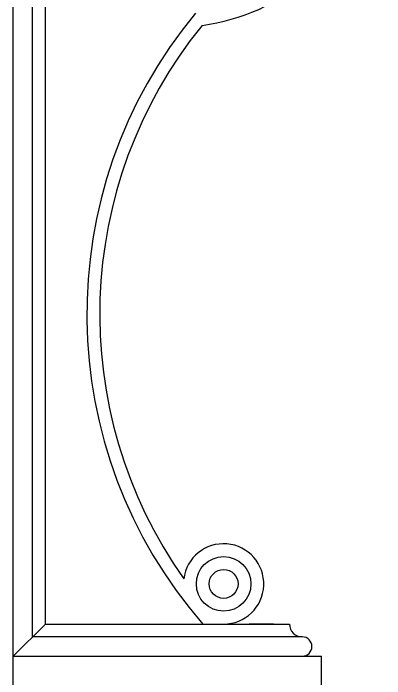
# Model space of a CAD drawing. Header units: millimetres. Extents: x 1155 to 2227, y 540 to 1342.
# Drawn here: x 1344.77 to 1359.23, y 1084.18 to 1110.08 of the extents above; entities that cross this region are included whole.
import ezdxf

# ---------------------------------------------------------------- set-up
doc = ezdxf.new("R2010")
doc.units = ezdxf.units.MM

msp = doc.modelspace()

# ---------------------------------------------------------------- linework, layer by layer
at = {"color": 0}
for p, q in [((1344.7705, 1077.80549), (1344.7705, 1143.30549)), ((1345.5205, 1085.80549), (1345.5205, 1124.04684)), ((1346.0205, 1086.30549), (1346.0205, 1123.54684)), ((1346.0205, 1086.30549), (1344.7705, 1085.05549)), ((1346.0205, 1086.30549), (1355.5205, 1086.30549)), ((1354.8955, 1086.30549), (1353.958, 1086.30549)), ((1356.0205, 1085.80549), (1345.5205, 1085.80549)), ((1344.7705, 1085.05549), (1356.7705, 1085.05549)), ((1344.7705, 1085.05549), (1356.7705, 1085.05549)), ((1356.7705, 1080.05549), (1356.7705, 1085.05549))]:
    msp.add_line(p, q, dxfattribs=at)
for radius in [1.0625, 0.5625]:
    msp.add_circle((1352.958, 1087.86799), radius, dxfattribs=at)
for centre, radius, start, end in [((1351.00151, 1117.75845), 8.2264, 277.808989, 44.719347), ((1365.98734, 1098.36502), 18.3532, 140.335053, 221.077589), ((1365.98734, 1098.36502), 17.8532, 140.967203, 215.249065), ((1352.958, 1087.86799), 1.5625, 270, 172.890734), ((1356.0205, 1086.30549), 0.5, 180, 270), ((1356.0205, 1085.43049), 0.375, 270, 90)]:
    msp.add_arc(centre, radius, start, end, dxfattribs=at)

doc.saveas('drawing.dxf')
